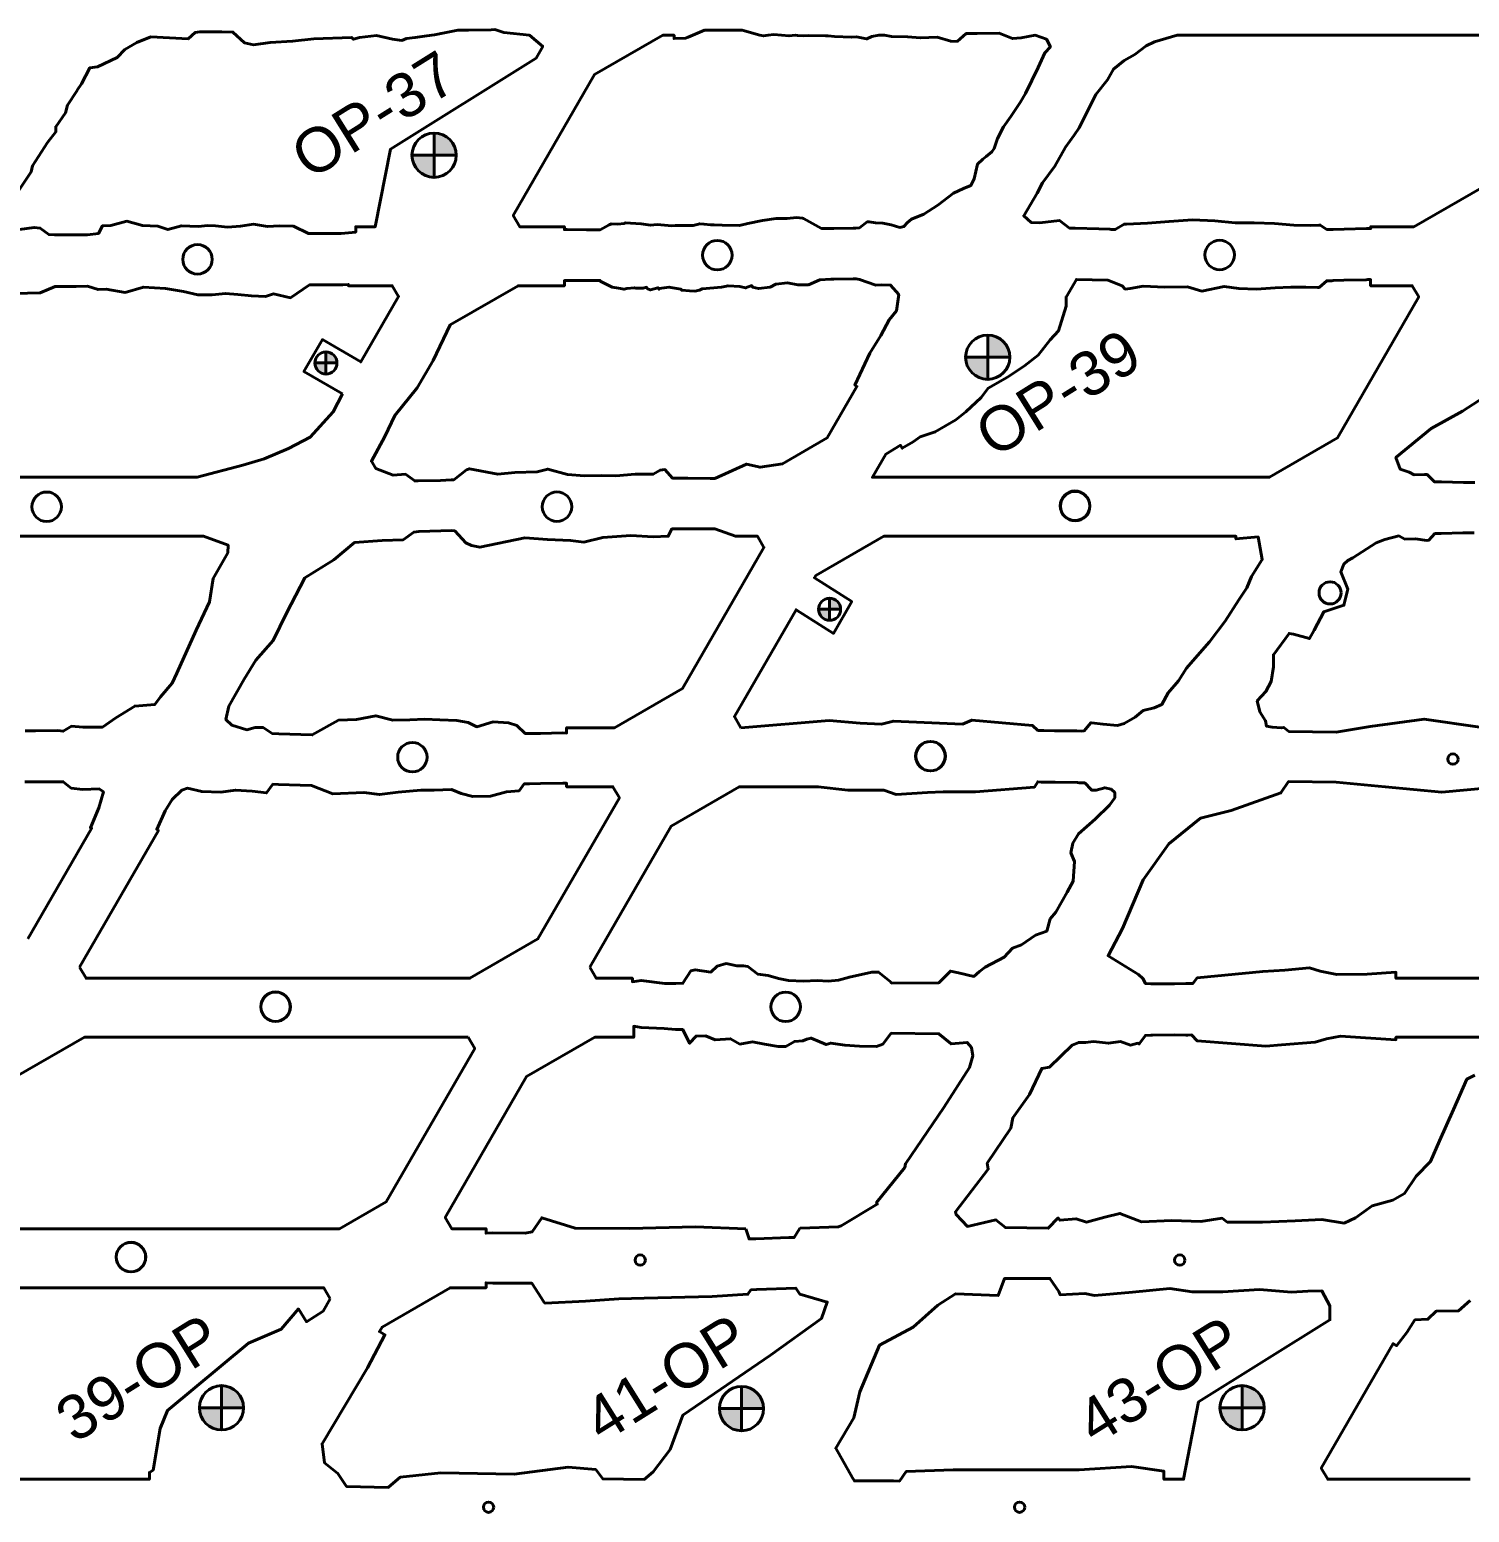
# Model space of a CAD drawing. Header units: millimetres. Extents: x -28 to 1943, y -5245 to 2752.
# Drawn here: x 1430.3 to 1528, y 186.5 to 287.1 of the extents above; entities that cross this region are included whole.
import ezdxf

# ---------------------------------------------------------------- set-up
doc = ezdxf.new("R2010")
doc.units = ezdxf.units.MM
doc.styles.add('DG-T1-473 TO 560$0$Standard', font='arial.ttf')

msp = doc.modelspace()

# ---------------------------------------------------------------- hatches: boundary and pattern name
at = {"linetype": 'Continuous', "lineweight": 40}
h = msp.add_hatch(color=7, dxfattribs=at)
h.paths.add_polyline_path([(1459.258, 278.603, 0.4142136), (1457.758, 280.103), (1457.758, 278.603)])
h.paths.add_polyline_path([(1457.758, 278.603), (1456.258, 278.603, 0.4142136), (1457.758, 277.103)])
h = msp.add_hatch(color=7, dxfattribs=at)
h.paths.add_polyline_path([(1496.839, 264.893, 0.4142136), (1495.339, 266.393), (1495.339, 264.893)])
h.paths.add_polyline_path([(1495.339, 264.893), (1493.839, 264.893, 0.4142136), (1495.339, 263.393)])
at = {"lineweight": 40}
h = msp.add_hatch(color=7, dxfattribs=at)
h.paths.add_polyline_path([(1451.164, 264.507, 0.4142136), (1450.414, 265.257), (1450.414, 264.507)])
h.paths.add_polyline_path([(1449.664, 264.507, 0.4142136), (1450.414, 263.757), (1450.414, 264.507)])
h = msp.add_hatch(color=7, dxfattribs=at)
h.paths.add_polyline_path([(1485.358, 247.793, 0.4142136), (1484.608, 248.543), (1484.608, 247.793)])
h.paths.add_polyline_path([(1483.858, 247.793, 0.4142136), (1484.608, 247.043), (1484.608, 247.793)])
h = msp.add_hatch(color=256, dxfattribs=at)
h.dxf.hatch_style = 1
h.paths.add_polyline_path([(1443.324, 195.101), (1443.324, 193.601), (1444.824, 193.601, 0.4142136)])
h.paths.add_polyline_path([(1443.324, 193.601), (1441.824, 193.601, 0.4142136), (1443.324, 192.101)])
h = msp.add_hatch(color=256, dxfattribs=at)
h.dxf.hatch_style = 1
h.paths.add_polyline_path([(1443.324, 195.101), (1443.324, 193.601), (1444.824, 193.601, 0.4142136)])
h.paths.add_polyline_path([(1443.324, 193.601), (1441.824, 193.601, 0.4142136), (1443.324, 192.101)])
h = msp.add_hatch(color=256, dxfattribs=at)
h.dxf.hatch_style = 1
h.paths.add_polyline_path([(1443.324, 195.101), (1443.324, 193.601), (1444.824, 193.601, 0.4142136)])
h.paths.add_polyline_path([(1443.324, 193.601), (1441.824, 193.601, 0.4142136), (1443.324, 192.101)])
at = {"linetype": 'Continuous', "lineweight": 40}
h = msp.add_hatch(color=7, dxfattribs=at)
h.paths.add_polyline_path([(1480.131, 193.541, 0.4142136), (1478.631, 195.041), (1478.631, 193.541)])
h.paths.add_polyline_path([(1478.631, 193.541), (1477.131, 193.541, 0.4142136), (1478.631, 192.041)])
h = msp.add_hatch(color=7, dxfattribs=at)
h.paths.add_polyline_path([(1514.107, 193.601, 0.4142136), (1512.607, 195.101), (1512.607, 193.601)])
h.paths.add_polyline_path([(1512.607, 193.601), (1511.107, 193.601, 0.4142136), (1512.607, 192.101)])

# ---------------------------------------------------------------- linework, layer by layer
at = {"color": 7, "linetype": 'Continuous', "lineweight": 40}
for p, q in [((1457.758, 277.103), (1457.758, 280.103)), ((1457.758, 277.103), (1457.758, 280.103)), ((1456.258, 278.603), (1459.258, 278.603)), ((1456.258, 278.603), (1459.258, 278.603)), ((1495.339, 263.393), (1495.339, 266.393)), ((1495.339, 263.393), (1495.339, 266.393)), ((1493.839, 264.893), (1496.839, 264.893)), ((1493.839, 264.893), (1496.839, 264.893)), ((1478.631, 192.041), (1478.631, 195.041)), ((1478.631, 192.041), (1478.631, 195.041)), ((1512.607, 192.101), (1512.607, 195.101)), ((1512.607, 192.101), (1512.607, 195.101)), ((1477.131, 193.541), (1480.131, 193.541)), ((1477.131, 193.541), (1480.131, 193.541)), ((1511.107, 193.601), (1514.107, 193.601)), ((1511.107, 193.601), (1514.107, 193.601))]:
    msp.add_line(p, q, dxfattribs=at)
at = {"color": 7, "lineweight": 40}
for p, q in [((1450.414, 263.757), (1450.414, 265.257)), ((1450.414, 263.757), (1450.414, 265.257)), ((1449.664, 264.507), (1451.164, 264.507)), ((1449.664, 264.507), (1451.164, 264.507)), ((1484.608, 247.043), (1484.608, 248.543)), ((1484.608, 247.043), (1484.608, 248.543)), ((1483.858, 247.793), (1485.358, 247.793)), ((1483.858, 247.793), (1485.358, 247.793)), ((1443.324, 192.101), (1443.324, 195.101)), ((1443.324, 192.101), (1443.324, 195.101)), ((1441.824, 193.601), (1444.824, 193.601)), ((1441.824, 193.601), (1444.824, 193.601))]:
    msp.add_line(p, q, dxfattribs=at)
at = {"color": 3, "linetype": 'Continuous', "lineweight": 40}
msp.add_line((1450.265, 201.748), (1450.705, 200.985), dxfattribs=at)
msp.add_line((1450.265, 201.748), (1450.705, 200.985), dxfattribs=at)
at = {"color": 7, "linetype": 'Continuous', "lineweight": 40}
for points in [[(1429.607, 273.556), (1430.616, 273.711), (1431.007, 273.656), (1431.616, 273.225), (1431.989, 273.205), (1433.461, 273.196), (1434.224, 273.198), (1434.982, 273.303), (1435.259, 273.814), (1435.806, 273.83), (1436.901, 274.119), (1437.961, 273.832), (1438.994, 273.797), (1439.691, 273.557), (1440.607, 273.815), (1441.741, 273.778), (1442.398, 273.831), (1442.918, 273.818), (1443.727, 273.732), (1444.615, 273.798), (1445.492, 273.922), (1446.448, 273.764), (1447.264, 273.821), (1448.22, 273.78), (1449.23, 273.292), (1449.959, 273.289), (1451.454, 273.301), (1452.442, 273.386), (1452.442, 273.748), (1453.767, 273.748), (1454.79, 279.009), (1464.677, 285.187), (1465.139, 285.985), (1464.239, 286.748), (1462.497, 286.934), (1461.889, 287.127), (1461.623, 287.11), (1460.095, 287.102), (1459.365, 287.082), (1458.238, 286.875), (1457.775, 286.766), (1457.274, 286.706), (1456.485, 286.59), (1455.879, 286.523), (1455.576, 286.391), (1454.927, 286.484), (1453.856, 286.723), (1452.705, 286.586), (1452.283, 286.48), (1452.154, 286.601), (1449.598, 286.503), (1448.149, 286.339), (1446.628, 286.266), (1445.493, 286.099), (1444.894, 286.225), (1444.101, 286.964), (1443.355, 286.97), (1441.86, 286.97), (1441.537, 286.926), (1441.059, 286.496), (1438.534, 286.634), (1437.587, 286.246), (1436.771, 285.775), (1436.243, 285.233), (1434.91, 284.606), (1434.394, 284.536), (1433.814, 283.456), (1433.531, 283.029), (1433.521, 283.005), (1432.875, 281.998), (1432.728, 281.474), (1432.076, 280.534), (1432.082, 280.199), (1431.506, 279.479), (1430.507, 277.879), (1430.4, 277.477), (1429.406, 275.974)], [(1429.607, 273.556), (1430.616, 273.711), (1431.007, 273.656), (1431.616, 273.225), (1431.989, 273.205), (1433.461, 273.196), (1434.224, 273.198), (1434.982, 273.303), (1435.259, 273.814), (1435.806, 273.83), (1436.901, 274.119), (1437.961, 273.832), (1438.994, 273.797), (1439.691, 273.557), (1440.607, 273.815), (1441.741, 273.778), (1442.398, 273.831), (1442.918, 273.818), (1443.727, 273.732), (1444.615, 273.798), (1445.492, 273.922), (1446.448, 273.764), (1447.264, 273.821), (1448.22, 273.78), (1449.23, 273.292), (1449.959, 273.289), (1451.454, 273.301), (1452.442, 273.386), (1452.442, 273.748), (1453.767, 273.748), (1454.79, 279.009), (1464.677, 285.187), (1465.139, 285.985), (1464.239, 286.748), (1462.497, 286.934), (1461.889, 287.127), (1461.623, 287.11), (1460.095, 287.102), (1459.365, 287.082), (1458.238, 286.875), (1457.775, 286.766), (1457.274, 286.706), (1456.485, 286.59), (1455.879, 286.523), (1455.576, 286.391), (1454.927, 286.484), (1453.856, 286.723), (1452.705, 286.586), (1452.283, 286.48), (1452.154, 286.601), (1449.598, 286.503), (1448.149, 286.339), (1446.628, 286.266), (1445.493, 286.099), (1444.894, 286.225), (1444.101, 286.964), (1443.355, 286.97), (1441.86, 286.97), (1441.537, 286.926), (1441.059, 286.496), (1438.534, 286.634), (1437.587, 286.246), (1436.771, 285.775), (1436.243, 285.233), (1434.91, 284.606), (1434.394, 284.536), (1433.814, 283.456), (1433.531, 283.029), (1433.521, 283.005), (1432.875, 281.998), (1432.728, 281.474), (1432.076, 280.534), (1432.082, 280.199), (1431.506, 279.479), (1430.507, 277.879), (1430.4, 277.477), (1429.406, 275.974)], [(1486.396, 273.653), (1486.646, 273.685), (1487.154, 274.083), (1487.298, 274.095), (1487.712, 274.022), (1488.212, 273.989), (1488.793, 273.89), (1489.368, 273.704), (1489.657, 273.767), (1489.886, 274.029), (1490.164, 274.271), (1491.009, 274.61), (1491.96, 275.206), (1493.015, 276.035), (1493.706, 276.337), (1494.189, 276.557), (1494.428, 277.011), (1494.64, 277.994), (1495.016, 278.337), (1495.244, 278.514), (1495.611, 278.833), (1495.77, 279.07), (1496.005, 279.731), (1496.403, 280.523), (1496.92, 281.239), (1497.551, 282.178), (1497.906, 282.793), (1498.767, 284.558), (1499.22, 285.55), (1499.601, 285.971), (1499.333, 286.471), (1498.56, 286.748), (1497.614, 286.578), (1497.027, 286.52), (1496.125, 286.887), (1494.628, 286.875), (1493.871, 286.865), (1493.261, 286.333), (1492.828, 286.338), (1491.9, 286.614), (1490.774, 286.564), (1489.902, 286.643), (1488.799, 286.666), (1488.328, 286.761), (1488.032, 286.76), (1487.958, 286.751), (1487.47, 286.673), (1487.143, 286.514), (1487.12, 286.5), (1486.434, 286.649), (1486.103, 286.608), (1484.934, 286.672), (1484.509, 286.699), (1484.32, 286.712), (1483.185, 286.737), (1482.864, 286.717), (1482.425, 286.741), (1482.272, 286.749), (1481.862, 286.702), (1480.816, 286.794), (1480.426, 286.743), (1480.129, 286.703), (1479.88, 286.756), (1478.823, 287.047), (1478.673, 287.091), (1477.92, 287.096), (1476.425, 287.1), (1476.116, 287.081), (1475.017, 286.617), (1474.823, 286.551), (1474.045, 286.517), (1474.045, 286.748), (1473.279, 286.748), (1468.658, 284.08), (1463.134, 274.512), (1463.574, 273.75), (1466.6, 273.75), (1466.6, 273.562), (1466.7, 273.562), (1466.8, 273.562), (1468.103, 273.551), (1468.203, 273.551), (1468.303, 273.551), (1468.834, 273.543), (1468.934, 273.543), (1469.034, 273.543), (1469.653, 273.889), (1469.807, 273.943), (1470.217, 273.928), (1470.673, 273.98), (1470.74, 274.026), (1471.819, 273.948), (1472.444, 273.867), (1472.899, 273.899), (1472.908, 273.901), (1473.9, 273.82), (1474.138, 273.841), (1474.204, 273.842), (1474.717, 273.831), (1475.353, 273.839), (1475.794, 273.959), (1476.087, 273.918), (1476.513, 273.888), (1476.777, 273.876), (1477.322, 273.867), (1478.499, 273.841), (1479.065, 273.978), (1480.043, 274.164), (1480.969, 274.318), (1481.733, 274.318), (1482.355, 274.378), (1482.759, 274.331), (1482.833, 274.303), (1484.05, 273.64), (1484.162, 273.639), (1484.701, 273.64), (1484.801, 273.64), (1484.901, 273.64), (1486.196, 273.653), (1486.296, 273.653), (1486.396, 273.654)], [(1486.396, 273.653), (1486.646, 273.685), (1487.154, 274.083), (1487.298, 274.095), (1487.712, 274.022), (1488.212, 273.989), (1488.793, 273.89), (1489.368, 273.704), (1489.657, 273.767), (1489.886, 274.029), (1490.164, 274.271), (1491.009, 274.61), (1491.96, 275.206), (1493.015, 276.035), (1493.706, 276.337), (1494.189, 276.557), (1494.428, 277.011), (1494.64, 277.994), (1495.016, 278.337), (1495.244, 278.514), (1495.611, 278.833), (1495.77, 279.07), (1496.005, 279.731), (1496.403, 280.523), (1496.92, 281.239), (1497.551, 282.178), (1497.906, 282.793), (1498.767, 284.558), (1499.22, 285.55), (1499.601, 285.971), (1499.333, 286.471), (1498.56, 286.748), (1497.614, 286.578), (1497.027, 286.52), (1496.125, 286.887), (1494.628, 286.875), (1493.871, 286.865), (1493.261, 286.333), (1492.828, 286.338), (1491.9, 286.614), (1490.774, 286.564), (1489.902, 286.643), (1488.799, 286.666), (1488.328, 286.761), (1488.032, 286.76), (1487.958, 286.751), (1487.47, 286.673), (1487.143, 286.514), (1487.12, 286.5), (1486.434, 286.649), (1486.103, 286.608), (1484.934, 286.672), (1484.509, 286.699), (1484.32, 286.712), (1483.185, 286.737), (1482.864, 286.717), (1482.425, 286.741), (1482.272, 286.749), (1481.862, 286.702), (1480.816, 286.794), (1480.426, 286.743), (1480.129, 286.703), (1479.88, 286.756), (1478.823, 287.047), (1478.673, 287.091), (1477.92, 287.096), (1476.425, 287.1), (1476.116, 287.081), (1475.017, 286.617), (1474.823, 286.551), (1474.045, 286.517), (1474.045, 286.748), (1473.279, 286.748), (1468.658, 284.08), (1463.134, 274.512), (1463.574, 273.75), (1466.6, 273.75), (1466.6, 273.562), (1466.7, 273.562), (1466.8, 273.562), (1468.103, 273.551), (1468.203, 273.551), (1468.303, 273.551), (1468.834, 273.543), (1468.934, 273.543), (1469.034, 273.543), (1469.653, 273.889), (1469.807, 273.943), (1470.217, 273.928), (1470.673, 273.98), (1470.74, 274.026), (1471.819, 273.948), (1472.444, 273.867), (1472.899, 273.899), (1472.908, 273.901), (1473.9, 273.82), (1474.138, 273.841), (1474.204, 273.842), (1474.717, 273.831), (1475.353, 273.839), (1475.794, 273.959), (1476.087, 273.918), (1476.513, 273.888), (1476.777, 273.876), (1477.322, 273.867), (1478.499, 273.841), (1479.065, 273.978), (1480.043, 274.164), (1480.969, 274.318), (1481.733, 274.318), (1482.355, 274.378), (1482.759, 274.331), (1482.833, 274.303), (1484.05, 273.64), (1484.162, 273.639), (1484.701, 273.64), (1484.801, 273.64), (1484.901, 273.64), (1486.196, 273.653), (1486.296, 273.653), (1486.396, 273.654)], [(1451.532, 262.416), (1448.923, 263.926), (1450.175, 266.09), (1452.782, 264.581), (1455.344, 269.019), (1454.923, 269.748), (1451.941, 269.748), (1451.941, 269.842), (1451.553, 269.809), (1450.033, 269.81), (1449.299, 269.8), (1448.022, 268.933), (1446.849, 269.198), (1446.324, 269.02), (1445.357, 269.055), (1444.44, 269.15), (1443.609, 269.221), (1442.699, 269.135), (1441.719, 269.139), (1440.757, 269.352), (1439.531, 269.566), (1438.028, 269.66), (1436.787, 269.3), (1435.504, 269.519), (1434.952, 269.487), (1434.235, 269.708), (1433.469, 269.696), (1432.032, 269.705), (1431.028, 269.256), (1429.293, 269.212)], [(1451.532, 262.416), (1448.923, 263.926), (1450.175, 266.09), (1452.782, 264.581), (1455.344, 269.019), (1454.923, 269.748), (1451.941, 269.748), (1451.941, 269.842), (1451.553, 269.809), (1450.033, 269.81), (1449.299, 269.8), (1448.022, 268.933), (1446.849, 269.198), (1446.324, 269.02), (1445.357, 269.055), (1444.44, 269.15), (1443.609, 269.221), (1442.699, 269.135), (1441.719, 269.139), (1440.757, 269.352), (1439.531, 269.566), (1438.028, 269.66), (1436.787, 269.3), (1435.504, 269.519), (1434.952, 269.487), (1434.235, 269.708), (1433.469, 269.696), (1432.032, 269.705), (1431.028, 269.256), (1429.293, 269.212)], [(1483.172, 269.816), (1483.954, 270.155), (1484.691, 270.184), (1484.791, 270.184), (1484.891, 270.184), (1486.209, 270.212), (1486.309, 270.212), (1486.409, 270.213), (1486.637, 270.182), (1487.742, 269.787), (1488.143, 269.802), (1488.745, 269.792), (1489.305, 269.143), (1489.151, 268.054), (1488.654, 267.426), (1488.09, 266.373), (1487.334, 265.173), (1486.326, 262.991), (1486.46, 262.914), (1484.442, 259.419), (1481.404, 257.654), (1479.889, 257.43), (1478.968, 257.647), (1476.824, 256.67), (1476.493, 256.664), (1474.981, 256.687), (1474.237, 256.691), (1473.936, 256.694), (1473.426, 257.271), (1473.107, 257.234), (1472.624, 256.958), (1471.409, 256.954), (1470.095, 256.849), (1469.103, 256.862), (1467.969, 256.848), (1466.822, 256.931), (1465.478, 257.304), (1464.746, 257.114), (1463.23, 257.067), (1462.083, 256.952), (1460.156, 257.333), (1459.962, 257.245), (1459.097, 256.583), (1458.926, 256.566), (1458.189, 256.534), (1456.681, 256.504), (1456.446, 256.504), (1455.814, 256.954), (1454.976, 256.893), (1453.807, 257.35), (1453.499, 257.839), (1454.419, 259.506), (1455.084, 260.941), (1456.603, 262.819), (1457.691, 264.664), (1458.856, 267.089), (1463.465, 269.75), (1466.607, 269.75), (1466.607, 270.099), (1466.707, 270.099), (1466.807, 270.099), (1468.087, 270.106), (1468.187, 270.106), (1468.287, 270.106), (1468.816, 270.114), (1468.916, 270.114), (1469.016, 270.114), (1469.026, 270.064), (1469.851, 269.644), (1469.976, 269.621), (1470.136, 269.597), (1470.416, 269.562), (1470.642, 269.51), (1470.651, 269.504), (1470.853, 269.561), (1471.357, 269.613), (1471.461, 269.573), (1471.957, 269.588), (1472.185, 269.644), (1472.254, 269.549), (1472.446, 269.466), (1472.956, 269.606), (1473.02, 269.507), (1473.032, 269.554), (1473.717, 269.662), (1473.829, 269.636), (1474.516, 269.509), (1474.566, 269.442), (1475.101, 269.394), (1475.47, 269.388), (1475.777, 269.444), (1475.951, 269.54), (1477.267, 269.652), (1477.715, 269.751), (1478.505, 269.695), (1478.905, 269.599), (1479.32, 269.76), (1479.367, 269.661), (1479.789, 269.556), (1480.579, 269.656), (1480.961, 269.864), (1481.75, 269.937), (1482.461, 269.798), (1482.518, 269.811), (1483.091, 269.807), (1483.172, 269.816), (1483.091, 269.807)], [(1483.172, 269.816), (1483.954, 270.155), (1484.691, 270.184), (1484.791, 270.184), (1484.891, 270.184), (1486.209, 270.212), (1486.309, 270.212), (1486.409, 270.213), (1486.637, 270.182), (1487.742, 269.787), (1488.143, 269.802), (1488.745, 269.792), (1489.305, 269.143), (1489.151, 268.054), (1488.654, 267.426), (1488.09, 266.373), (1487.334, 265.173), (1486.326, 262.991), (1486.46, 262.914), (1484.442, 259.419), (1481.404, 257.654), (1479.889, 257.43), (1478.968, 257.647), (1476.824, 256.67), (1476.493, 256.664), (1474.981, 256.687), (1474.237, 256.691), (1473.936, 256.694), (1473.426, 257.271), (1473.107, 257.234), (1472.624, 256.958), (1471.409, 256.954), (1470.095, 256.849), (1469.103, 256.862), (1467.969, 256.848), (1466.822, 256.931), (1465.478, 257.304), (1464.746, 257.114), (1463.23, 257.067), (1462.083, 256.952), (1460.156, 257.333), (1459.962, 257.245), (1459.097, 256.583), (1458.926, 256.566), (1458.189, 256.534), (1456.681, 256.504), (1456.446, 256.504), (1455.814, 256.954), (1454.976, 256.893), (1453.807, 257.35), (1453.499, 257.839), (1454.419, 259.506), (1455.084, 260.941), (1456.603, 262.819), (1457.691, 264.664), (1458.856, 267.089), (1463.465, 269.75), (1466.607, 269.75), (1466.607, 270.099), (1466.707, 270.099), (1466.807, 270.099), (1468.087, 270.106), (1468.187, 270.106), (1468.287, 270.106), (1468.816, 270.114), (1468.916, 270.114), (1469.016, 270.114), (1469.026, 270.064), (1469.851, 269.644), (1469.976, 269.621), (1470.136, 269.597), (1470.416, 269.562), (1470.642, 269.51), (1470.651, 269.504), (1470.853, 269.561), (1471.357, 269.613), (1471.461, 269.573), (1471.957, 269.588), (1472.185, 269.644), (1472.254, 269.549), (1472.446, 269.466), (1472.956, 269.606), (1473.02, 269.507), (1473.032, 269.554), (1473.717, 269.662), (1473.829, 269.636), (1474.516, 269.509), (1474.566, 269.442), (1475.101, 269.394), (1475.47, 269.388), (1475.777, 269.444), (1475.951, 269.54), (1477.267, 269.652), (1477.715, 269.751), (1478.505, 269.695), (1478.905, 269.599), (1479.32, 269.76), (1479.367, 269.661), (1479.789, 269.556), (1480.579, 269.656), (1480.961, 269.864), (1481.75, 269.937), (1482.461, 269.798), (1482.518, 269.811), (1483.091, 269.807), (1483.172, 269.816), (1483.091, 269.807)], [(1419.118, 256.748), (1441.669, 256.748), (1444.78, 257.575), (1446.221, 257.997), (1447.885, 258.711), (1449.349, 259.467), (1450.917, 261.189), (1451.532, 262.416)], [(1419.118, 256.748), (1441.669, 256.748), (1444.78, 257.575), (1446.221, 257.997), (1447.885, 258.711), (1449.349, 259.467), (1450.917, 261.189), (1451.532, 262.416)], [(1429.99, 239.546), (1430.708, 239.552), (1432.216, 239.554), (1432.576, 239.516), (1433.148, 239.853), (1433.915, 239.798), (1435.255, 239.8), (1436.153, 240.423), (1437.442, 241.224), (1438.794, 241.322), (1439.195, 241.842), (1439.967, 242.786), (1440.287, 243.46), (1441.596, 246.368), (1442.514, 248.292), (1442.767, 249.886), (1443.755, 251.63), (1443.77, 252.15), (1442.094, 252.748), (1437.004, 252.748), (1419.009, 252.748)], [(1429.99, 239.546), (1430.708, 239.552), (1432.216, 239.554), (1432.576, 239.516), (1433.148, 239.853), (1433.915, 239.798), (1435.255, 239.8), (1436.153, 240.423), (1437.442, 241.224), (1438.794, 241.322), (1439.195, 241.842), (1439.967, 242.786), (1440.287, 243.46), (1441.596, 246.368), (1442.514, 248.292), (1442.767, 249.886), (1443.755, 251.63), (1443.77, 252.15), (1442.094, 252.748), (1437.004, 252.748), (1419.009, 252.748)]]:
    msp.add_lwpolyline(points, dxfattribs=at)
at = {"lineweight": 40}
for points in [[(1502.882, 273.608), (1503.636, 273.582), (1503.719, 273.565), (1503.991, 273.564), (1504.611, 273.931), (1504.766, 273.933), (1506.198, 274.003), (1507.659, 274.113), (1506.198, 274.003), (1504.766, 273.933), (1504.611, 273.931), (1503.991, 273.564), (1503.719, 273.565), (1503.636, 273.582), (1502.882, 273.608), (1501.266, 273.652), (1501.147, 273.653), (1500.899, 273.66), (1500.222, 274.183), (1498.885, 274.017), (1498.28, 274.046), (1497.783, 274.495), (1498.708, 276.034), (1499.062, 276.731), (1499.887, 277.87), (1500.624, 279.147), (1501.212, 279.96), (1501.554, 280.461), (1502.689, 282.735), (1503.482, 283.73), (1503.878, 284.453), (1504.596, 285.043), (1505.338, 285.441), (1506.103, 286.036), (1506.657, 286.295), (1508.204, 286.748), (1533.98, 286.748)], [(1502.882, 273.608), (1503.636, 273.582), (1503.719, 273.565), (1503.991, 273.564), (1504.611, 273.931), (1504.766, 273.933), (1506.198, 274.003), (1507.659, 274.113), (1506.198, 274.003), (1504.766, 273.933), (1504.611, 273.931), (1503.991, 273.564), (1503.719, 273.565), (1503.636, 273.582), (1502.882, 273.608), (1501.266, 273.652), (1501.147, 273.653), (1500.899, 273.66), (1500.222, 274.183), (1498.885, 274.017), (1498.28, 274.046), (1497.783, 274.495), (1498.708, 276.034), (1499.062, 276.731), (1499.887, 277.87), (1500.624, 279.147), (1501.212, 279.96), (1501.554, 280.461), (1502.689, 282.735), (1503.482, 283.73), (1503.878, 284.453), (1504.596, 285.043), (1505.338, 285.441), (1506.103, 286.036), (1506.657, 286.295), (1508.204, 286.748), (1533.98, 286.748)], [(1528.897, 276.416), (1524.275, 273.748), (1521.345, 273.748), (1521.345, 273.63), (1521.151, 273.63), (1521.048, 273.63), (1519.54, 273.593), (1518.783, 273.56), (1518.705, 273.574), (1518.355, 273.568), (1517.915, 273.864), (1517.827, 273.853), (1517.26, 273.825), (1516.12, 273.86), (1514.814, 273.962), (1513.422, 274.023), (1512.142, 274.007), (1510.764, 274.15), (1509.249, 274.212), (1507.659, 274.113), (1509.249, 274.212), (1510.764, 274.15), (1512.142, 274.007), (1513.422, 274.023), (1514.814, 273.962), (1516.12, 273.86), (1517.26, 273.825), (1517.827, 273.853), (1517.915, 273.864), (1518.355, 273.568), (1518.705, 273.574), (1518.783, 273.56), (1519.54, 273.593), (1521.048, 273.63), (1521.151, 273.63), (1521.345, 273.63)], [(1528.897, 276.416), (1524.275, 273.748), (1521.345, 273.748), (1521.345, 273.63), (1521.151, 273.63), (1521.048, 273.63), (1519.54, 273.593), (1518.783, 273.56), (1518.705, 273.574), (1518.355, 273.568), (1517.915, 273.864), (1517.827, 273.853), (1517.26, 273.825), (1516.12, 273.86), (1514.814, 273.962), (1513.422, 274.023), (1512.142, 274.007), (1510.764, 274.15), (1509.249, 274.212), (1507.659, 274.113), (1509.249, 274.212), (1510.764, 274.15), (1512.142, 274.007), (1513.422, 274.023), (1514.814, 273.962), (1516.12, 273.86), (1517.26, 273.825), (1517.827, 273.853), (1517.915, 273.864), (1518.355, 273.568), (1518.705, 273.574), (1518.783, 273.56), (1519.54, 273.593), (1521.048, 273.63), (1521.151, 273.63), (1521.345, 273.63)], [(1528.406, 256.402), (1527.646, 256.393), (1526.14, 256.431), (1525.678, 256.431), (1525.173, 256.931), (1524.985, 256.935), (1524.286, 256.919), (1523.944, 257.095), (1523.334, 257.302), (1523.056, 258.082), (1525.445, 260.066), (1527.582, 261.246), (1529.358, 262.381)], [(1528.406, 256.402), (1527.646, 256.393), (1526.14, 256.431), (1525.678, 256.431), (1525.173, 256.931), (1524.985, 256.935), (1524.286, 256.919), (1523.944, 257.095), (1523.334, 257.302), (1523.056, 258.082), (1525.445, 260.066), (1527.582, 261.246), (1529.358, 262.381)], [(1520.117, 251.273), (1521.7, 252.299), (1522.295, 252.524), (1523.243, 252.767), (1523.662, 252.55), (1524.379, 252.562), (1525.154, 252.461), (1525.281, 252.479), (1525.704, 252.926), (1526.123, 252.927), (1527.6, 252.968), (1528.359, 252.968)], [(1520.117, 251.273), (1521.7, 252.299), (1522.295, 252.524), (1523.243, 252.767), (1523.662, 252.55), (1524.379, 252.562), (1525.154, 252.461), (1525.281, 252.479), (1525.704, 252.926), (1526.123, 252.927), (1527.6, 252.968), (1528.359, 252.968)], [(1528.757, 239.793), (1524.966, 240.337), (1521.298, 239.829), (1518.994, 239.457), (1515.787, 239.502), (1515.44, 239.77), (1515.281, 239.754), (1514.643, 239.78), (1514.27, 239.854), (1514.204, 240.224), (1513.817, 240.835), (1513.636, 241.575), (1514.226, 242.218), (1514.578, 242.892), (1514.743, 243.875), (1514.733, 244.707), (1515.801, 246.153), (1516.107, 246.103), (1517.184, 245.802), (1517.508, 246.365), (1518.153, 247.625), (1519.52, 248.06), (1519.782, 249.162), (1519.318, 250.333), (1519.505, 250.849), (1519.781, 251.101), (1520.118, 251.274)], [(1528.757, 239.793), (1524.966, 240.337), (1521.298, 239.829), (1518.994, 239.457), (1515.787, 239.502), (1515.44, 239.77), (1515.281, 239.754), (1514.643, 239.78), (1514.27, 239.854), (1514.204, 240.224), (1513.817, 240.835), (1513.636, 241.575), (1514.226, 242.218), (1514.578, 242.892), (1514.743, 243.875), (1514.733, 244.707), (1515.801, 246.153), (1516.107, 246.103), (1517.184, 245.802), (1517.508, 246.365), (1518.153, 247.625), (1519.52, 248.06), (1519.782, 249.162), (1519.318, 250.333), (1519.505, 250.849), (1519.781, 251.101), (1520.118, 251.274)], [(1429.978, 236.07), (1430.724, 236.069), (1432.204, 236.08), (1432.582, 236.083), (1433.122, 235.658), (1433.904, 235.569), (1435.015, 235.601), (1435.316, 235.409), (1435.01, 234.315), (1434.427, 232.96), (1434.502, 232.92), (1430.17, 225.416)], [(1429.978, 236.07), (1430.724, 236.069), (1432.204, 236.08), (1432.582, 236.083), (1433.122, 235.658), (1433.904, 235.569), (1435.015, 235.601), (1435.316, 235.409), (1435.01, 234.315), (1434.427, 232.96), (1434.502, 232.92), (1430.17, 225.416)], [(1468.329, 223.511), (1473.854, 233.08), (1478.476, 235.748), (1483.842, 235.748), (1485.846, 235.506), (1488.279, 235.521), (1489.128, 235.23), (1491.258, 235.365), (1492.321, 235.408), (1493.166, 235.401), (1494.513, 235.411), (1498.513, 235.719), (1498.738, 236.084), (1498.739, 236.085), (1498.976, 236.063), (1499.001, 236.063), (1499.176, 236.065), (1499.922, 236.06), (1501.425, 236.032), (1501.538, 236.018), (1501.924, 236.001), (1502.359, 235.563), (1502.378, 235.517), (1502.708, 235.517), (1503.289, 235.674), (1503.714, 235.572), (1503.97, 235.346), (1503.965, 234.993), (1503.612, 234.506), (1502.633, 233.538), (1501.504, 232.562), (1501.113, 231.909), (1500.987, 231.272), (1501.24, 230.669), (1501.144, 229.344), (1500.738, 228.581), (1499.967, 227.226), (1499.571, 226.782), (1499.344, 225.953), (1498.589, 225.684), (1497.645, 225.023), (1497.025, 224.782), (1496.45, 224.183), (1496.071, 223.979), (1495.559, 223.714), (1495.158, 223.497), (1494.778, 223.212), (1494.409, 222.872), (1493.353, 223.128), (1492.813, 223.234), (1492.031, 222.449), (1488.819, 222.426), (1488.719, 222.519), (1487.928, 223.164), (1487.927, 223.164), (1487.485, 223.168), (1485.953, 222.824), (1485.213, 222.616), (1484.52, 222.556), (1483.763, 222.605), (1482.829, 222.542), (1481.819, 222.589), (1481.14, 222.723), (1480.432, 222.931), (1479.737, 223.035), (1479.065, 223.543), (1478.773, 223.589), (1478.3, 223.599), (1477.584, 223.749), (1476.984, 223.568), (1476.551, 223.169), (1475.489, 223.327), (1475.198, 223.256), (1474.653, 222.412), (1474.177, 222.392), (1473.415, 222.405), (1471.806, 222.603), (1471.219, 222.509), (1471.219, 222.748), (1468.77, 222.748), (1468.329, 223.511)], [(1468.329, 223.511), (1473.854, 233.08), (1478.476, 235.748), (1483.842, 235.748), (1485.846, 235.506), (1488.279, 235.521), (1489.128, 235.23), (1491.258, 235.365), (1492.321, 235.408), (1493.166, 235.401), (1494.513, 235.411), (1498.513, 235.719), (1498.738, 236.084), (1498.739, 236.085), (1498.976, 236.063), (1499.001, 236.063), (1499.176, 236.065), (1499.922, 236.06), (1501.425, 236.032), (1501.538, 236.018), (1501.924, 236.001), (1502.359, 235.563), (1502.378, 235.517), (1502.708, 235.517), (1503.289, 235.674), (1503.714, 235.572), (1503.97, 235.346), (1503.965, 234.993), (1503.612, 234.506), (1502.633, 233.538), (1501.504, 232.562), (1501.113, 231.909), (1500.987, 231.272), (1501.24, 230.669), (1501.144, 229.344), (1500.738, 228.581), (1499.967, 227.226), (1499.571, 226.782), (1499.344, 225.953), (1498.589, 225.684), (1497.645, 225.023), (1497.025, 224.782), (1496.45, 224.183), (1496.071, 223.979), (1495.559, 223.714), (1495.158, 223.497), (1494.778, 223.212), (1494.409, 222.872), (1493.353, 223.128), (1492.813, 223.234), (1492.031, 222.449), (1488.819, 222.426), (1488.719, 222.519), (1487.928, 223.164), (1487.927, 223.164), (1487.485, 223.168), (1485.953, 222.824), (1485.213, 222.616), (1484.52, 222.556), (1483.763, 222.605), (1482.829, 222.542), (1481.819, 222.589), (1481.14, 222.723), (1480.432, 222.931), (1479.737, 223.035), (1479.065, 223.543), (1478.773, 223.589), (1478.3, 223.599), (1477.584, 223.749), (1476.984, 223.568), (1476.551, 223.169), (1475.489, 223.327), (1475.198, 223.256), (1474.653, 222.412), (1474.177, 222.392), (1473.415, 222.405), (1471.806, 222.603), (1471.219, 222.509), (1471.219, 222.748), (1468.77, 222.748), (1468.329, 223.511)], [(1529.421, 222.748), (1523.056, 222.748), (1523.056, 223.152), (1521.098, 223.024), (1519.029, 222.999), (1517.909, 223.237), (1517.193, 223.465), (1515.508, 223.295), (1514.01, 223.212), (1509.556, 222.777), (1509.262, 222.387), (1509.068, 222.395), (1508.788, 222.385), (1508.015, 222.367), (1506.56, 222.369), (1506.424, 222.371), (1506.062, 222.39), (1505.874, 222.731), (1505.586, 222.999), (1503.512, 224.279), (1504.484, 226.116), (1505.897, 229.425), (1507.628, 231.864), (1509.789, 233.619), (1511.86, 234.137), (1515.239, 235.324), (1515.76, 236.099), (1519.003, 236.048), (1522.332, 235.751), (1526.159, 235.375), (1529.364, 235.67)], [(1529.421, 222.748), (1523.056, 222.748), (1523.056, 223.152), (1521.098, 223.024), (1519.029, 222.999), (1517.909, 223.237), (1517.193, 223.465), (1515.508, 223.295), (1514.01, 223.212), (1509.556, 222.777), (1509.262, 222.387), (1509.068, 222.395), (1508.788, 222.385), (1508.015, 222.367), (1506.56, 222.369), (1506.424, 222.371), (1506.062, 222.39), (1505.874, 222.731), (1505.586, 222.999), (1503.512, 224.279), (1504.484, 226.116), (1505.897, 229.425), (1507.628, 231.864), (1509.789, 233.619), (1511.86, 234.137), (1515.239, 235.324), (1515.76, 236.099), (1519.003, 236.048), (1522.332, 235.751), (1526.159, 235.375), (1529.364, 235.67)], [(1511.587, 206.201), (1511.251, 206.46), (1509.809, 206.243), (1507.842, 206.307), (1505.781, 206.213), (1504.312, 206.795), (1503.286, 206.525), (1502.048, 206.197), (1501.337, 206.428), (1500.24, 206.326), (1500.134, 206.484), (1499.454, 205.782), (1496.546, 205.828), (1495.919, 206.326), (1495.895, 206.353), (1493.962, 205.906), (1493.196, 206.711), (1493.148, 206.894), (1495.372, 209.796), (1495.314, 210.206), (1496.916, 212.58), (1497.057, 213.273), (1498.18, 214.863), (1499.007, 216.627), (1499.535, 216.727), (1501.076, 218.22), (1501.525, 218.391), (1501.99, 218.384), (1502.532, 218.45), (1503.533, 218.334), (1504.349, 218.449), (1505.03, 218.217), (1505.536, 218.341), (1505.627, 218.297), (1506.044, 218.866), (1506.403, 218.887), (1506.524, 218.884), (1508.042, 218.9), (1508.794, 218.896), (1508.93, 218.887), (1509.185, 218.902), (1509.57, 218.499), (1514.214, 218.15), (1515.29, 218.24), (1517.574, 218.409), (1518.329, 218.637), (1519.287, 218.826), (1523.056, 218.575), (1523.056, 218.748), (1529.362, 218.748)], [(1511.587, 206.201), (1511.251, 206.46), (1509.809, 206.243), (1507.842, 206.307), (1505.781, 206.213), (1504.312, 206.795), (1503.286, 206.525), (1502.048, 206.197), (1501.337, 206.428), (1500.24, 206.326), (1500.134, 206.484), (1499.454, 205.782), (1496.546, 205.828), (1495.919, 206.326), (1495.895, 206.353), (1493.962, 205.906), (1493.196, 206.711), (1493.148, 206.894), (1495.372, 209.796), (1495.314, 210.206), (1496.916, 212.58), (1497.057, 213.273), (1498.18, 214.863), (1499.007, 216.627), (1499.535, 216.727), (1501.076, 218.22), (1501.525, 218.391), (1501.99, 218.384), (1502.532, 218.45), (1503.533, 218.334), (1504.349, 218.449), (1505.03, 218.217), (1505.536, 218.341), (1505.627, 218.297), (1506.044, 218.866), (1506.403, 218.887), (1506.524, 218.884), (1508.042, 218.9), (1508.794, 218.896), (1508.93, 218.887), (1509.185, 218.902), (1509.57, 218.499), (1514.214, 218.15), (1515.29, 218.24), (1517.574, 218.409), (1518.329, 218.637), (1519.287, 218.826), (1523.056, 218.575), (1523.056, 218.748), (1529.362, 218.748)], [(1528.398, 216.171), (1527.856, 215.895), (1526.959, 213.852), (1525.999, 211.706), (1525.408, 210.324), (1524.423, 209.308), (1523.637, 208.146), (1522.853, 207.691), (1521.445, 207.298), (1520.306, 206.491), (1519.527, 206.129), (1518.011, 206.385), (1516.216, 206.282), (1513.986, 206.208), (1511.598, 206.208)], [(1528.398, 216.171), (1527.856, 215.895), (1526.959, 213.852), (1525.999, 211.706), (1525.408, 210.324), (1524.423, 209.308), (1523.637, 208.146), (1522.853, 207.691), (1521.445, 207.298), (1520.306, 206.491), (1519.527, 206.129), (1518.011, 206.385), (1516.216, 206.282), (1513.986, 206.208), (1511.598, 206.208)], [(1461.74, 202.055), (1461.29, 202.083), (1461.74, 202.055), (1463.991, 202.057), (1464.403, 202.053), (1465.045, 201.04), (1465.234, 200.743), (1465.301, 200.69), (1468.034, 200.842), (1470.298, 200.988), (1472.012, 201.034), (1476.645, 201.145), (1479.064, 201.302), (1479.264, 201.601), (1479.666, 201.636), (1482.306, 201.724), (1482.582, 201.313), (1484.445, 200.77), (1484.048, 199.669), (1480.591, 197.172), (1474.646, 193.095), (1473.78, 190.773), (1472.62, 189.247), (1472.02, 188.739), (1469.224, 188.768), (1468.736, 189.408), (1466.857, 189.575), (1463.197, 189.088), (1458.217, 189.194), (1455.448, 188.883), (1454.638, 188.181), (1451.823, 188.26), (1451.233, 189.143), (1450.329, 189.855), (1450.158, 191.155), (1453.242, 196.305), (1454.42, 198.558), (1454.047, 198.774), (1454.224, 199.08), (1458.846, 201.748), (1461.29, 201.748), (1461.29, 202.083)], [(1461.74, 202.055), (1461.29, 202.083), (1461.74, 202.055), (1463.991, 202.057), (1464.403, 202.053), (1465.045, 201.04), (1465.234, 200.743), (1465.301, 200.69), (1468.034, 200.842), (1470.298, 200.988), (1472.012, 201.034), (1476.645, 201.145), (1479.064, 201.302), (1479.264, 201.601), (1479.666, 201.636), (1482.306, 201.724), (1482.582, 201.313), (1484.445, 200.77), (1484.048, 199.669), (1480.591, 197.172), (1474.646, 193.095), (1473.78, 190.773), (1472.62, 189.247), (1472.02, 188.739), (1469.224, 188.768), (1468.736, 189.408), (1466.857, 189.575), (1463.197, 189.088), (1458.217, 189.194), (1455.448, 188.883), (1454.638, 188.181), (1451.823, 188.26), (1451.233, 189.143), (1450.329, 189.855), (1450.158, 191.155), (1453.242, 196.305), (1454.42, 198.558), (1454.047, 198.774), (1454.224, 199.08), (1458.846, 201.748), (1461.29, 201.748), (1461.29, 202.083)], [(1528.084, 200.888), (1527.295, 200.176), (1525.774, 200.147), (1525.225, 199.606), (1524.342, 199.566), (1523.8, 198.715), (1523.097, 197.812), (1522.855, 197.952), (1517.982, 189.511), (1518.422, 188.748), (1528.082, 188.748)], [(1528.084, 200.888), (1527.295, 200.176), (1525.774, 200.147), (1525.225, 199.606), (1524.342, 199.566), (1523.8, 198.715), (1523.097, 197.812), (1522.855, 197.952), (1517.982, 189.511), (1518.422, 188.748), (1528.082, 188.748)]]:
    msp.add_lwpolyline(points, dxfattribs=at)
for points in [[(1508.913, 269.673), (1507.367, 269.659), (1505.887, 269.718), (1505.016, 269.57), (1504.68, 269.519), (1504.46, 269.745), (1503.506, 270.115), (1501.366, 270.173), (1500.658, 268.98), (1500.674, 268.359), (1500.138, 266.693), (1499.578, 266.084), (1498.762, 265.04), (1497.827, 264.318), (1496.677, 263.547), (1495.379, 262.791), (1494.896, 262.171), (1493.849, 261.185), (1493.177, 260.64), (1491.782, 259.828), (1490.766, 259.491), (1490.274, 259.156), (1489.541, 258.72), (1489.411, 258.928), (1488.418, 258.308), (1487.519, 256.75), (1514.46, 256.75), (1519.083, 259.419), (1524.606, 268.985), (1524.164, 269.75), (1521.328, 269.75), (1521.328, 270.169), (1521.135, 270.161), (1521.035, 270.152), (1519.522, 270.124), (1518.782, 270.094), (1518.694, 270.091), (1518.354, 270.087), (1517.85, 269.639), (1517.735, 269.631), (1516.934, 269.642), (1515.923, 269.654), (1514.863, 269.608), (1513.587, 269.517), (1512.38, 269.555), (1511.398, 269.705), (1509.875, 269.383)], [(1508.913, 269.673), (1507.367, 269.659), (1505.887, 269.718), (1505.016, 269.57), (1504.68, 269.519), (1504.46, 269.745), (1503.506, 270.115), (1501.366, 270.173), (1500.658, 268.98), (1500.674, 268.359), (1500.138, 266.693), (1499.578, 266.084), (1498.762, 265.04), (1497.827, 264.318), (1496.677, 263.547), (1495.379, 262.791), (1494.896, 262.171), (1493.849, 261.185), (1493.177, 260.64), (1491.782, 259.828), (1490.766, 259.491), (1490.274, 259.156), (1489.541, 258.72), (1489.411, 258.928), (1488.418, 258.308), (1487.519, 256.75), (1514.46, 256.75), (1519.083, 259.419), (1524.606, 268.985), (1524.164, 269.75), (1521.328, 269.75), (1521.328, 270.169), (1521.135, 270.161), (1521.035, 270.152), (1519.522, 270.124), (1518.782, 270.094), (1518.694, 270.091), (1518.354, 270.087), (1517.85, 269.639), (1517.735, 269.631), (1516.934, 269.642), (1515.923, 269.654), (1514.863, 269.608), (1513.587, 269.517), (1512.38, 269.555), (1511.398, 269.705), (1509.875, 269.383)], [(1469.205, 252.656), (1467.928, 252.342), (1467.023, 252.466), (1465.456, 252.519), (1463.912, 252.642), (1460.861, 252.001), (1460.293, 252.119), (1459.917, 252.295), (1459.165, 253.109), (1458.97, 253.13), (1458.226, 253.118), (1456.722, 253.059), (1456.386, 253.026), (1455.66, 252.508), (1454.226, 252.454), (1452.354, 252.318), (1450.956, 251.136), (1448.982, 249.918), (1447.734, 247.527), (1446.823, 245.668), (1445.663, 244.327), (1444.862, 243.055), (1443.827, 241.214), (1443.632, 240.307), (1444.02, 239.932), (1445.044, 239.614), (1445.606, 239.762), (1446.158, 239.763), (1446.767, 239.369), (1447.218, 239.339), (1448.716, 239.29), (1449.485, 239.262), (1451.277, 240.256), (1452.497, 240.315), (1453.802, 240.561), (1454.961, 240.276), (1456.123, 240.282), (1457.121, 240.342), (1458.152, 240.287), (1459.296, 240.238), (1460.061, 240.113), (1460.651, 239.822), (1461.779, 240.154), (1462.803, 240.091), (1463.37, 239.903), (1463.935, 239.37), (1464.243, 239.356), (1464.993, 239.367), (1466.48, 239.397), (1466.747, 239.39), (1466.747, 239.748), (1470.004, 239.748), (1474.626, 242.416), (1480.15, 251.985), (1479.709, 252.75), (1478.22, 252.75), (1476.812, 253.246), (1476.482, 253.244), (1474.975, 253.258), (1474.228, 253.26), (1473.905, 253.24), (1473.651, 252.745), (1472.62, 252.698), (1471.121, 252.797)], [(1469.205, 252.656), (1467.928, 252.342), (1467.023, 252.466), (1465.456, 252.519), (1463.912, 252.642), (1460.861, 252.001), (1460.293, 252.119), (1459.917, 252.295), (1459.165, 253.109), (1458.97, 253.13), (1458.226, 253.118), (1456.722, 253.059), (1456.386, 253.026), (1455.66, 252.508), (1454.226, 252.454), (1452.354, 252.318), (1450.956, 251.136), (1448.982, 249.918), (1447.734, 247.527), (1446.823, 245.668), (1445.663, 244.327), (1444.862, 243.055), (1443.827, 241.214), (1443.632, 240.307), (1444.02, 239.932), (1445.044, 239.614), (1445.606, 239.762), (1446.158, 239.763), (1446.767, 239.369), (1447.218, 239.339), (1448.716, 239.29), (1449.485, 239.262), (1451.277, 240.256), (1452.497, 240.315), (1453.802, 240.561), (1454.961, 240.276), (1456.123, 240.282), (1457.121, 240.342), (1458.152, 240.287), (1459.296, 240.238), (1460.061, 240.113), (1460.651, 239.822), (1461.779, 240.154), (1462.803, 240.091), (1463.37, 239.903), (1463.935, 239.37), (1464.243, 239.356), (1464.993, 239.367), (1466.48, 239.397), (1466.747, 239.39), (1466.747, 239.748), (1470.004, 239.748), (1474.626, 242.416), (1480.15, 251.985), (1479.709, 252.75), (1478.22, 252.75), (1476.812, 253.246), (1476.482, 253.244), (1474.975, 253.258), (1474.228, 253.26), (1473.905, 253.24), (1473.651, 252.745), (1472.62, 252.698), (1471.121, 252.797)], [(1478.585, 239.748), (1478.144, 240.511), (1482.331, 247.762), (1484.863, 246.149), (1486.114, 248.316), (1483.581, 249.93), (1483.669, 250.08), (1488.291, 252.75), (1512.189, 252.75), (1512.189, 252.568), (1513.692, 252.697), (1513.98, 251.168), (1513.255, 250.022), (1512.929, 249.254), (1512.397, 248.421), (1511.452, 246.985), (1510.387, 245.582), (1509.271, 244.288), (1508.842, 243.786), (1508.295, 242.944), (1507.584, 242.113), (1507.155, 241.326), (1506.651, 241.108), (1505.89, 240.914), (1505.355, 240.473), (1504.605, 240.032), (1504.14, 239.913), (1503.171, 239.983), (1502.375, 240.083), (1502.344, 240.087), (1501.889, 239.543), (1501.7, 239.509), (1501.4, 239.53), (1499.877, 239.542), (1499.139, 239.56), (1498.945, 239.568), (1498.752, 239.568), (1498.375, 239.91), (1494.264, 240.269), (1493.623, 239.996), (1488.94, 240.204), (1488.136, 240.004), (1486.693, 240.051), (1484.581, 240.238)], [(1478.585, 239.748), (1478.144, 240.511), (1482.331, 247.762), (1484.863, 246.149), (1486.114, 248.316), (1483.581, 249.93), (1483.669, 250.08), (1488.291, 252.75), (1512.189, 252.75), (1512.189, 252.568), (1513.692, 252.697), (1513.98, 251.168), (1513.255, 250.022), (1512.929, 249.254), (1512.397, 248.421), (1511.452, 246.985), (1510.387, 245.582), (1509.271, 244.288), (1508.842, 243.786), (1508.295, 242.944), (1507.584, 242.113), (1507.155, 241.326), (1506.651, 241.108), (1505.89, 240.914), (1505.355, 240.473), (1504.605, 240.032), (1504.14, 239.913), (1503.171, 239.983), (1502.375, 240.083), (1502.344, 240.087), (1501.889, 239.543), (1501.7, 239.509), (1501.4, 239.53), (1499.877, 239.542), (1499.139, 239.56), (1498.945, 239.568), (1498.752, 239.568), (1498.375, 239.91), (1494.264, 240.269), (1493.623, 239.996), (1488.94, 240.204), (1488.136, 240.004), (1486.693, 240.051), (1484.581, 240.238)], [(1433.688, 223.511), (1434.129, 222.748), (1460.189, 222.748), (1464.811, 225.416), (1470.335, 234.985), (1469.894, 235.75), (1466.747, 235.75), (1466.747, 235.983), (1466.489, 235.98), (1464.974, 235.957), (1464.237, 235.946), (1463.867, 235.939), (1463.531, 235.479), (1462.666, 235.401), (1461.59, 235.118), (1460.384, 235.089), (1459.595, 235.286), (1458.932, 235.567), (1457.767, 235.505), (1456.866, 235.505), (1455.327, 235.377), (1454.054, 235.212), (1452.984, 235.363), (1450.895, 235.268), (1449.437, 235.828), (1448.676, 235.85), (1447.19, 235.904), (1446.813, 235.92), (1446.371, 235.328), (1445.401, 235.443), (1444.286, 235.524), (1443.273, 235.389), (1441.99, 235.415), (1441.016, 235.65), (1440.627, 235.504), (1439.971, 234.877), (1439.505, 234.118), (1438.927, 232.852), (1439.043, 232.785)], [(1433.688, 223.511), (1434.129, 222.748), (1460.189, 222.748), (1464.811, 225.416), (1470.335, 234.985), (1469.894, 235.75), (1466.747, 235.75), (1466.747, 235.983), (1466.489, 235.98), (1464.974, 235.957), (1464.237, 235.946), (1463.867, 235.939), (1463.531, 235.479), (1462.666, 235.401), (1461.59, 235.118), (1460.384, 235.089), (1459.595, 235.286), (1458.932, 235.567), (1457.767, 235.505), (1456.866, 235.505), (1455.327, 235.377), (1454.054, 235.212), (1452.984, 235.363), (1450.895, 235.268), (1449.437, 235.828), (1448.676, 235.85), (1447.19, 235.904), (1446.813, 235.92), (1446.371, 235.328), (1445.401, 235.443), (1444.286, 235.524), (1443.273, 235.389), (1441.99, 235.415), (1441.016, 235.65), (1440.627, 235.504), (1439.971, 234.877), (1439.505, 234.118), (1438.927, 232.852), (1439.043, 232.785)], [(1478.924, 205.734), (1475.513, 205.88), (1471.032, 205.761), (1467.335, 205.782), (1465.068, 206.495), (1464.412, 205.535), (1463.948, 205.458), (1461.725, 205.476), (1461.284, 205.444), (1461.284, 205.748), (1458.955, 205.748), (1458.515, 206.511), (1464.039, 216.08), (1468.661, 218.748), (1471.316, 218.748), (1471.316, 219.49), (1471.806, 219.398), (1473.379, 219.339), (1474.147, 219.266), (1474.636, 219.272), (1475.103, 218.339), (1475.549, 218.821), (1476.184, 218.835), (1476.835, 218.562), (1477.877, 218.65), (1478.519, 218.278), (1479.373, 218.428), (1480.177, 218.277), (1481.106, 218.112), (1481.629, 218.126), (1482.234, 218.468), (1482.78, 218.501), (1483.063, 218.617), (1483.348, 218.688), (1484.374, 218.25), (1484.683, 218.348), (1485.64, 218.213), (1486.639, 218.134), (1487.791, 218.119), (1488.222, 218.285), (1488.79, 219.016), (1492.028, 218.979), (1492.851, 218.294), (1493.945, 218.39), (1494.239, 218.048), (1494.328, 217.475), (1494.104, 216.686), (1492.372, 213.98), (1489.754, 210.164), (1489.71, 209.913), (1487.796, 207.539), (1487.846, 207.416), (1485.382, 205.945), (1485.2, 205.869), (1482.634, 205.794), (1482.559, 205.745), (1482.2, 205.15), (1481.833, 205.154), (1479.592, 205.071), (1479.143, 205.06)], [(1478.924, 205.734), (1475.513, 205.88), (1471.032, 205.761), (1467.335, 205.782), (1465.068, 206.495), (1464.412, 205.535), (1463.948, 205.458), (1461.725, 205.476), (1461.284, 205.444), (1461.284, 205.748), (1458.955, 205.748), (1458.515, 206.511), (1464.039, 216.08), (1468.661, 218.748), (1471.316, 218.748), (1471.316, 219.49), (1471.806, 219.398), (1473.379, 219.339), (1474.147, 219.266), (1474.636, 219.272), (1475.103, 218.339), (1475.549, 218.821), (1476.184, 218.835), (1476.835, 218.562), (1477.877, 218.65), (1478.519, 218.278), (1479.373, 218.428), (1480.177, 218.277), (1481.106, 218.112), (1481.629, 218.126), (1482.234, 218.468), (1482.78, 218.501), (1483.063, 218.617), (1483.348, 218.688), (1484.374, 218.25), (1484.683, 218.348), (1485.64, 218.213), (1486.639, 218.134), (1487.791, 218.119), (1488.222, 218.285), (1488.79, 219.016), (1492.028, 218.979), (1492.851, 218.294), (1493.945, 218.39), (1494.239, 218.048), (1494.328, 217.475), (1494.104, 216.686), (1492.372, 213.98), (1489.754, 210.164), (1489.71, 209.913), (1487.796, 207.539), (1487.846, 207.416), (1485.382, 205.945), (1485.2, 205.869), (1482.634, 205.794), (1482.559, 205.745), (1482.2, 205.15), (1481.833, 205.154), (1479.592, 205.071), (1479.143, 205.06)], [(1460.079, 218.748), (1434.02, 218.748), (1429.398, 216.08), (1423.873, 206.511), (1424.314, 205.748), (1451.333, 205.748), (1454.516, 207.586), (1460.52, 217.985)], [(1460.079, 218.748), (1434.02, 218.748), (1429.398, 216.08), (1423.873, 206.511), (1424.314, 205.748), (1451.333, 205.748), (1454.516, 207.586), (1460.52, 217.985)], [(1517.076, 201.506), (1518.021, 201.537), (1518.569, 200.515), (1518.569, 199.568), (1509.653, 193.996), (1508.633, 188.748), (1507.305, 188.748), (1507.305, 189.288), (1505.101, 189.609), (1501.544, 189.391), (1497.136, 189.391), (1492.988, 189.382), (1489.804, 189.272), (1489.347, 188.63), (1488.955, 188.64), (1486.737, 188.633), (1486.296, 188.639), (1486.16, 188.839), (1485.021, 190.848), (1486.251, 192.921), (1486.668, 194.672), (1487.998, 197.854), (1490.272, 199.079), (1491.946, 200.574), (1493.157, 201.338), (1496.042, 201.217), (1496.477, 202.367), (1499.564, 202.378), (1500.162, 201.485), (1500.255, 201.266), (1501.931, 201.348), (1502.583, 201.214), (1505.171, 201.454), (1507.708, 201.699), (1509.214, 201.478), (1511.312, 201.474), (1513.781, 201.633), (1515.972, 201.446)], [(1517.076, 201.506), (1518.021, 201.537), (1518.569, 200.515), (1518.569, 199.568), (1509.653, 193.996), (1508.633, 188.748), (1507.305, 188.748), (1507.305, 189.288), (1505.101, 189.609), (1501.544, 189.391), (1497.136, 189.391), (1492.988, 189.382), (1489.804, 189.272), (1489.347, 188.63), (1488.955, 188.64), (1486.737, 188.633), (1486.296, 188.639), (1486.16, 188.839), (1485.021, 190.848), (1486.251, 192.921), (1486.668, 194.672), (1487.998, 197.854), (1490.272, 199.079), (1491.946, 200.574), (1493.157, 201.338), (1496.042, 201.217), (1496.477, 202.367), (1499.564, 202.378), (1500.162, 201.485), (1500.255, 201.266), (1501.931, 201.348), (1502.583, 201.214), (1505.171, 201.454), (1507.708, 201.699), (1509.214, 201.478), (1511.312, 201.474), (1513.781, 201.633), (1515.972, 201.446)], [(1450.705, 200.985), (1450.224, 200.154), (1449.087, 199.443), (1448.548, 200.306), (1447.384, 198.934), (1445.149, 197.981), (1439.664, 193.419), (1439.155, 192.186), (1438.686, 189.368), (1438.43, 189.215), (1438.43, 188.748), (1415.702, 188.748), (1415.702, 189.162), (1415.177, 189.397), (1415.05, 189.553), (1414.881, 189.827), (1414.876, 190.254), (1415.247, 191.208), (1415.307, 191.578), (1416.037, 192.879), (1416.011, 192.893), (1419.583, 199.08), (1424.205, 201.748), (1450.265, 201.748)], [(1450.705, 200.985), (1450.224, 200.154), (1449.087, 199.443), (1448.548, 200.306), (1447.384, 198.934), (1445.149, 197.981), (1439.664, 193.419), (1439.155, 192.186), (1438.686, 189.368), (1438.43, 189.215), (1438.43, 188.748), (1415.702, 188.748), (1415.702, 189.162), (1415.177, 189.397), (1415.05, 189.553), (1414.881, 189.827), (1414.876, 190.254), (1415.247, 191.208), (1415.307, 191.578), (1416.037, 192.879), (1416.011, 192.893), (1419.583, 199.08), (1424.205, 201.748), (1450.265, 201.748)]]:
    msp.add_lwpolyline(points, close=True, dxfattribs=at)
for centre, radius in [((1457.758, 278.603), 1.5), ((1476.983, 271.822), 1), ((1441.7, 271.538), 1), ((1495.339, 264.893), 1.5), ((1431.461, 254.748), 1), ((1466.102, 254.75), 1), ((1501.262, 254.82), 1), ((1518.584, 248.906), 0.75), ((1456.287, 237.75), 1), ((1491.448, 237.82), 1), ((1526.922, 237.624), 0.35), ((1446.992, 220.818), 1), ((1437.177, 203.818), 1), ((1471.752, 203.624), 0.35), ((1508.373, 203.624), 0.35), ((1443.324, 193.601), 1.5), ((1478.631, 193.541), 1.5), ((1512.607, 193.601), 1.5), ((1461.455, 186.854), 0.35), ((1497.507, 186.854), 0.35)]:
    msp.add_circle(centre, radius, dxfattribs=at)
at = {"color": 7, "linetype": 'Continuous', "lineweight": 40}
for centre, radius in [((1457.758, 278.603), 1.5), ((1495.339, 264.893), 1.5), ((1450.414, 264.507), 0.75), ((1484.608, 247.793), 0.75), ((1512.607, 193.601), 1.5)]:
    msp.add_circle(centre, radius, dxfattribs=at)
at = {"color": 7, "lineweight": 40}
for centre, radius in [((1511.087, 271.837), 1), ((1501.278, 254.793), 1), ((1491.466, 237.822), 1), ((1447.004, 220.815), 1), ((1481.629, 220.812), 1), ((1437.186, 203.836), 1), ((1478.631, 193.541), 1.5)]:
    msp.add_circle(centre, radius, dxfattribs=at)

# ---------------------------------------------------------------- texts
at = {"linetype": 'Continuous', "style": 'DG-T1-473 TO 560$0$Standard'}
for s, p in [('OP-37', (1449.324, 276.877)), ('OP-39', (1495.765, 257.99)), ('39-OP', (1433.344, 191.146)), ('41-OP', (1469.174, 191.146)), ('43-OP', (1502.627, 190.998))]:
    msp.add_text(s, height=3, rotation=32, dxfattribs=at).set_placement(p)

doc.saveas('drawing.dxf')
